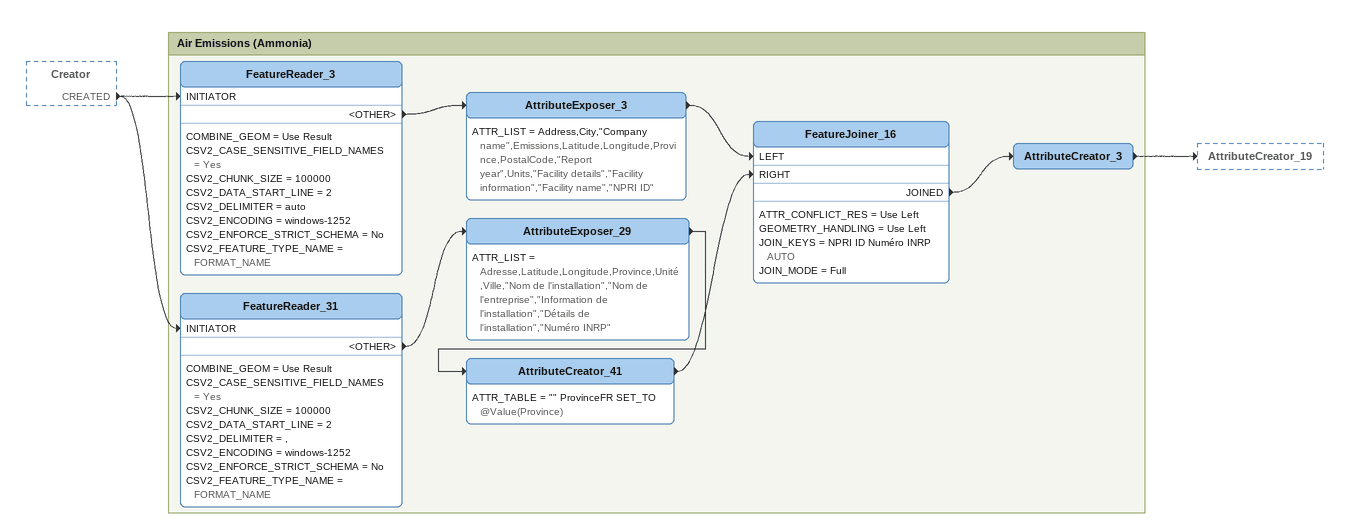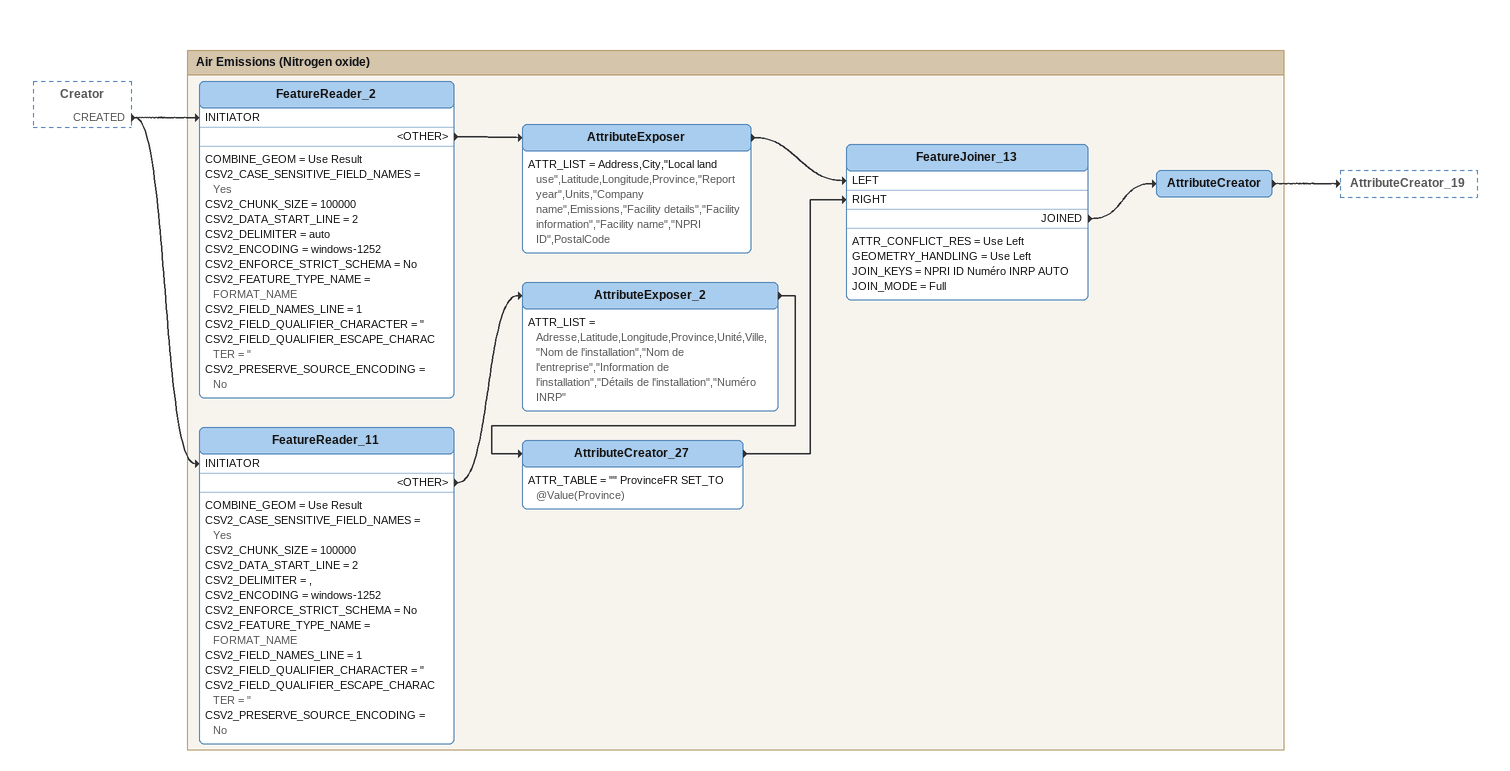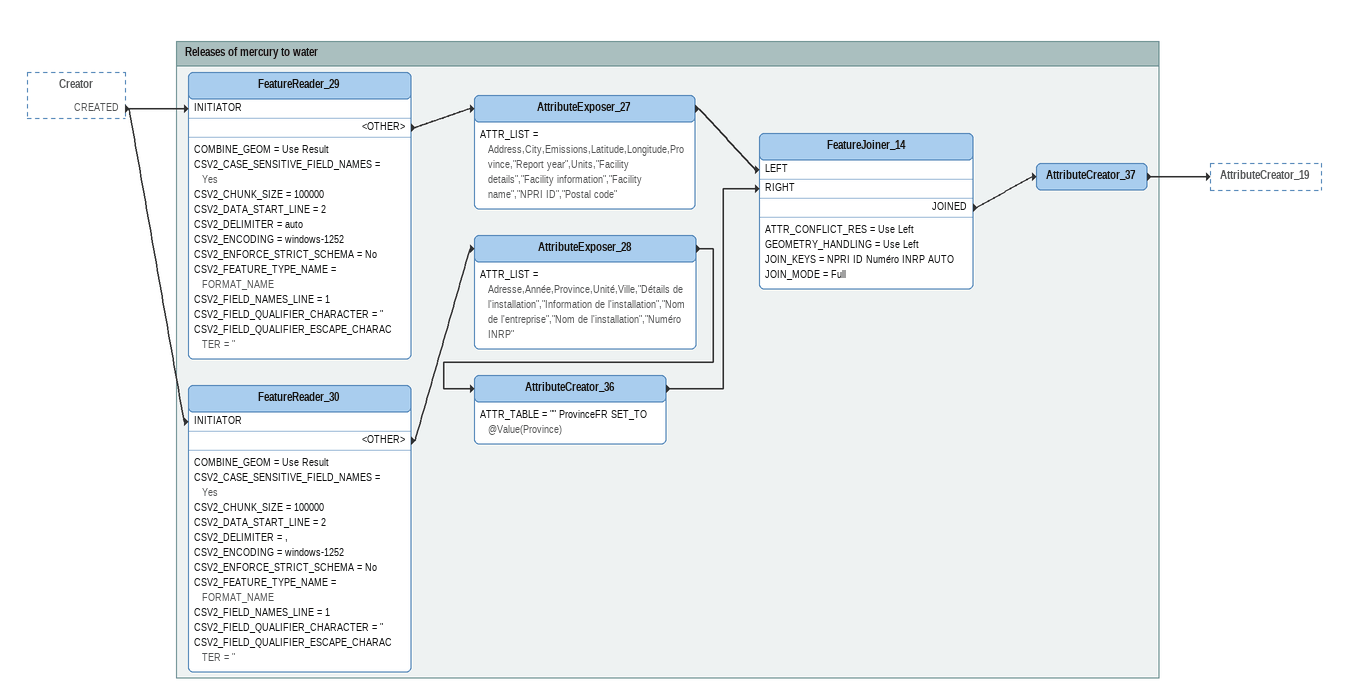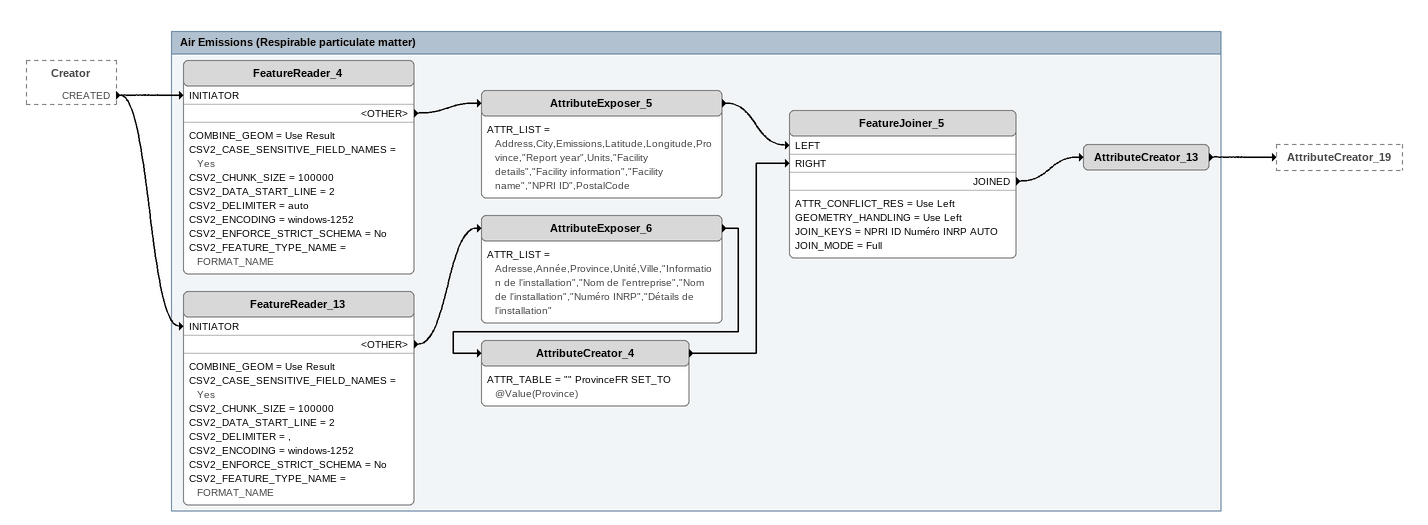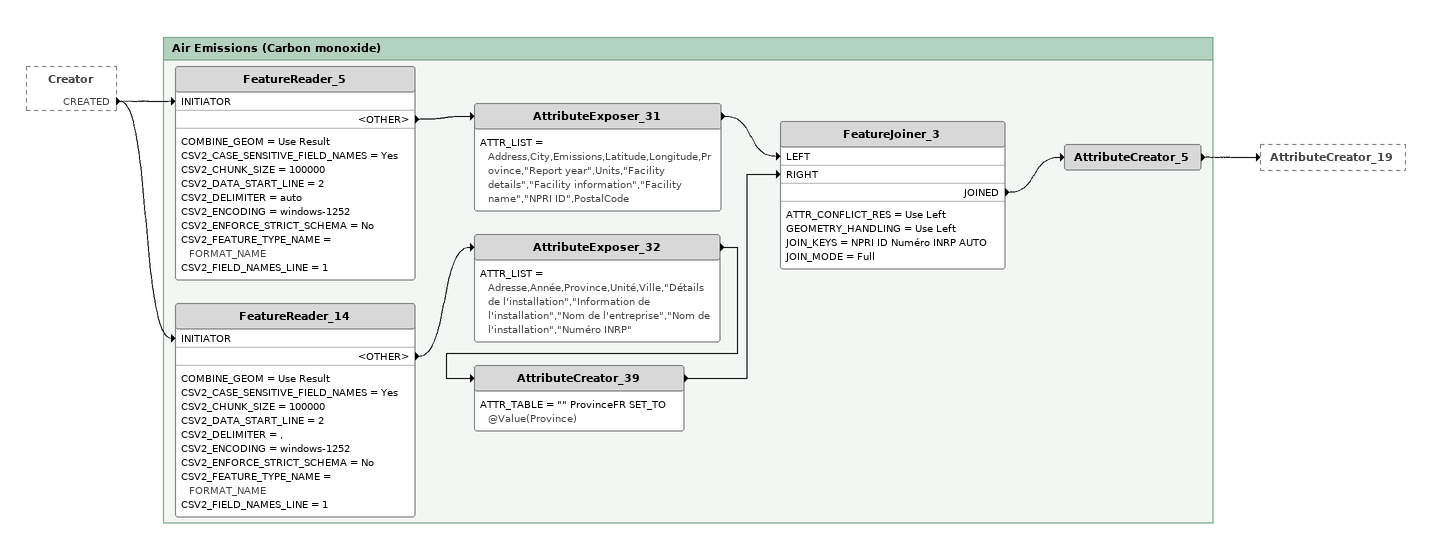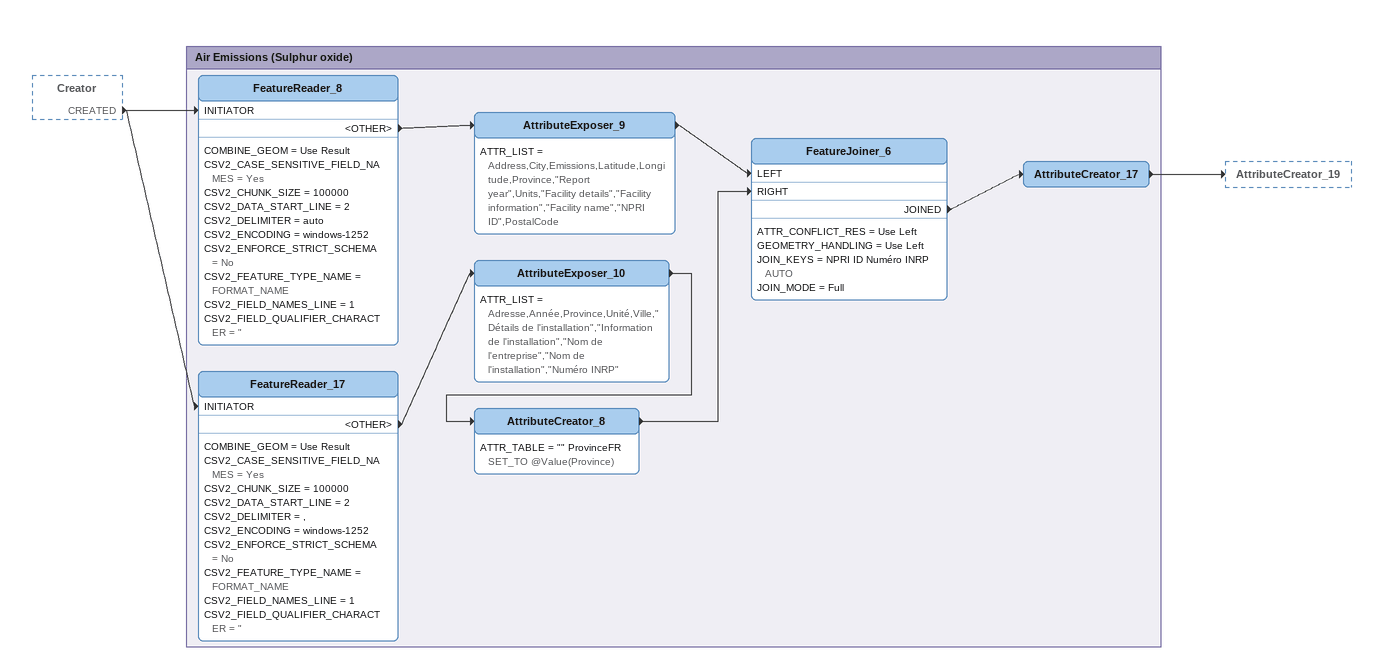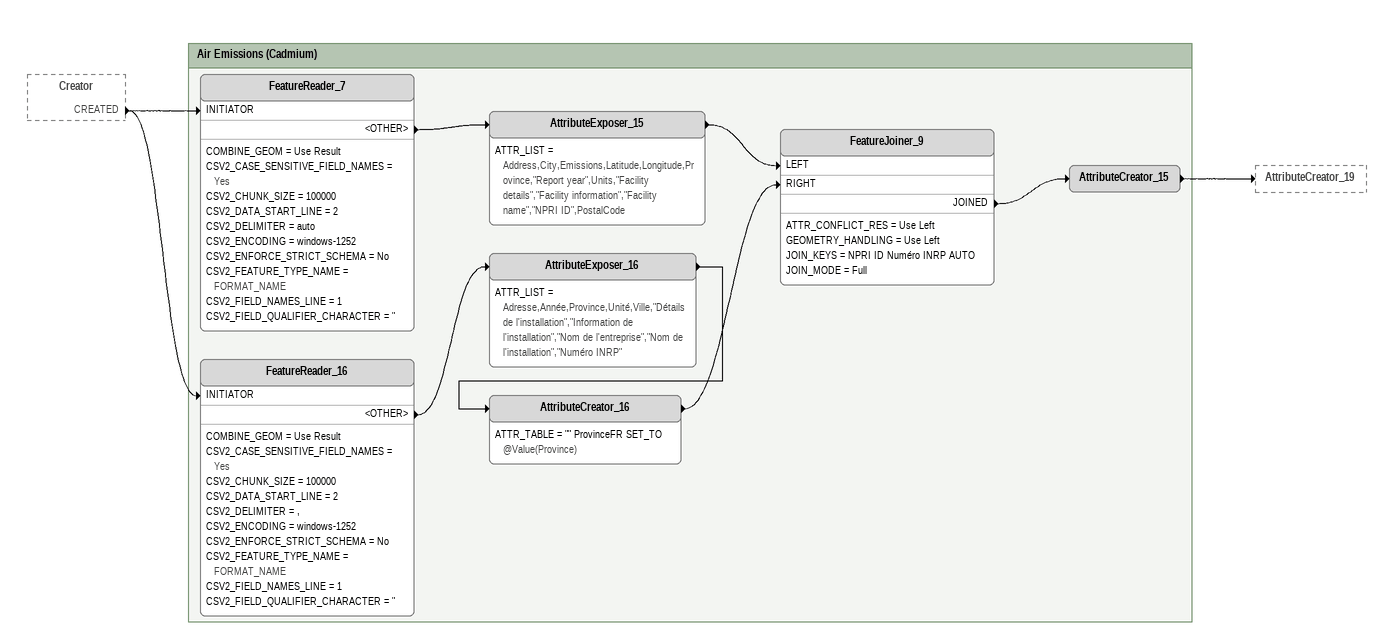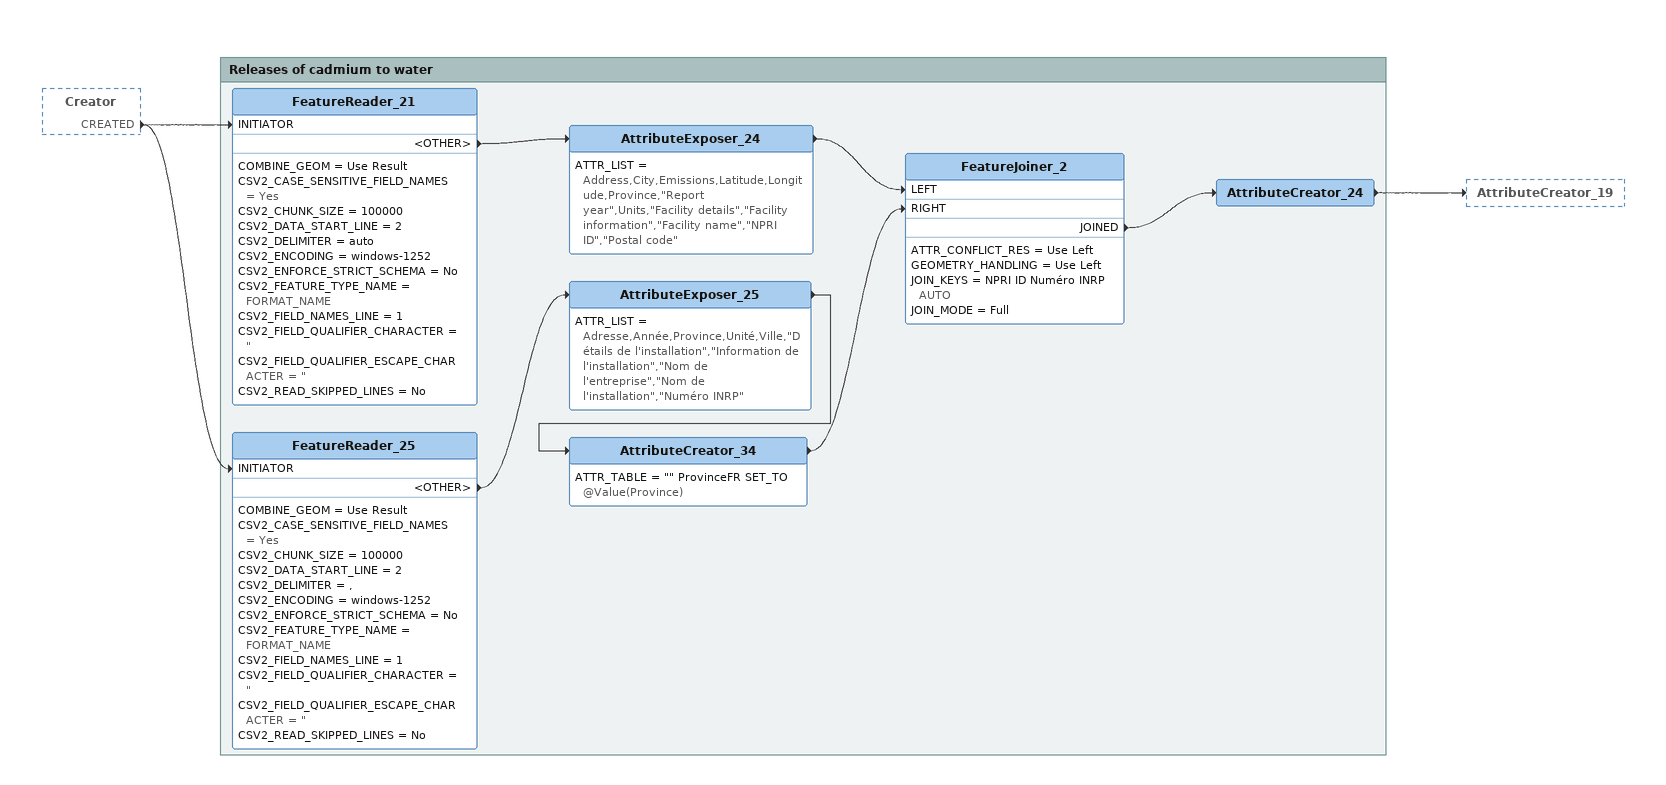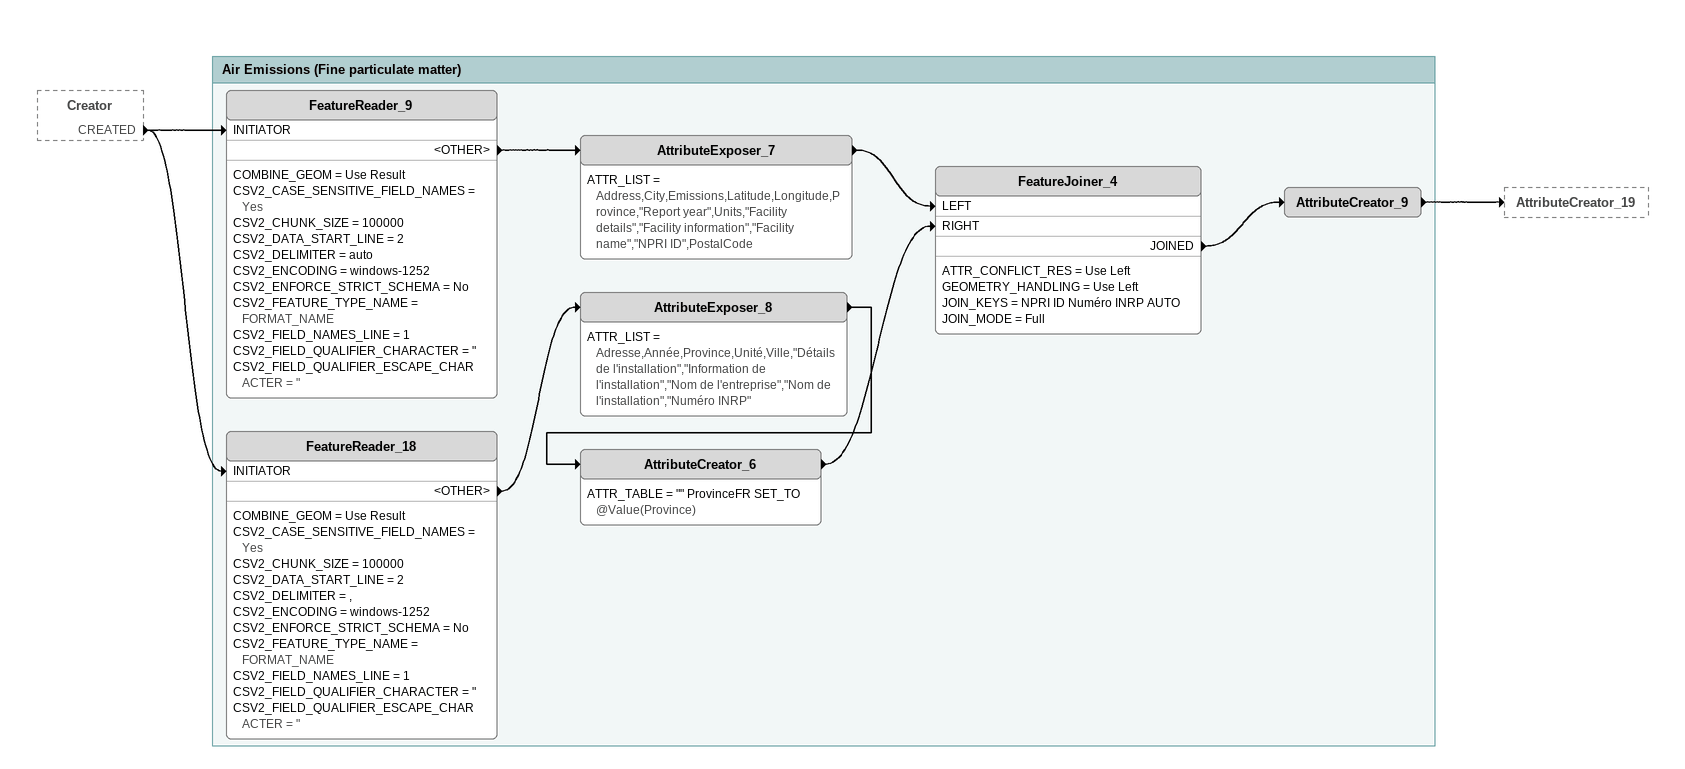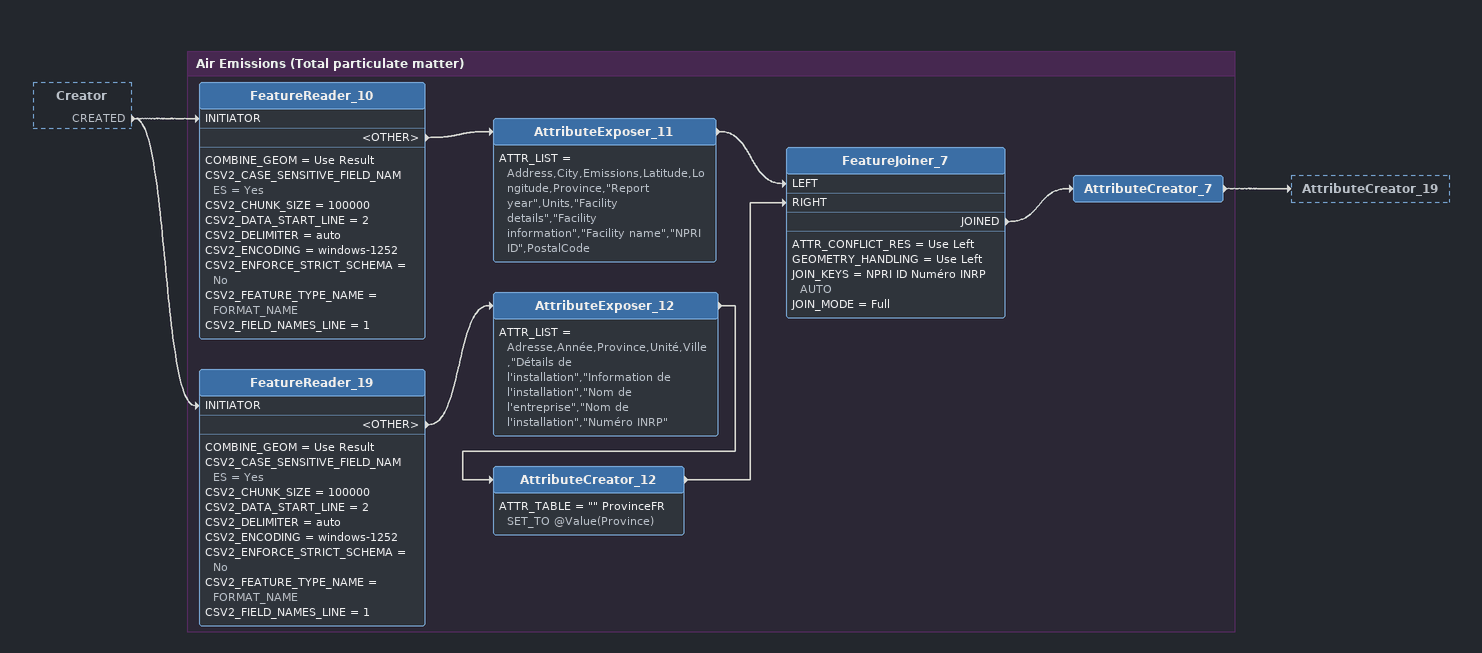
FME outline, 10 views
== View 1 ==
Creator [outside]
    CREATED -> FeatureReader_3 [INITIATOR]
    CREATED -> FeatureReader_31 [INITIATOR]

Bookmark: Air Emissions (Ammonia)
FeatureReader_3
    COMBINE_GEOM = Use Result
    CSV2_CASE_SENSITIVE_FIELD_NAMES = Yes
    CSV2_CHUNK_SIZE = 100000
    CSV2_DATA_START_LINE = 2
    CSV2_DELIMITER = auto
    CSV2_ENCODING = windows-1252
    CSV2_ENFORCE_STRICT_SCHEMA = No
    CSV2_FEATURE_TYPE_NAME = FORMAT_NAME
    <OTHER> -> AttributeExposer_3
AttributeExposer_3
    ATTR_LIST = Address,City,"Company name",Emissions,Latitude,Longitude,Province,PostalCode,"Report year",Units,"Facility details","Facility information","Facility name","NPRI ID"
    -> FeatureJoiner_16 [LEFT]
FeatureReader_31
    COMBINE_GEOM = Use Result
    CSV2_CASE_SENSITIVE_FIELD_NAMES = Yes
    CSV2_CHUNK_SIZE = 100000
    CSV2_DATA_START_LINE = 2
    CSV2_DELIMITER = ,
    CSV2_ENCODING = windows-1252
    CSV2_ENFORCE_STRICT_SCHEMA = No
    CSV2_FEATURE_TYPE_NAME = FORMAT_NAME
    <OTHER> -> AttributeExposer_29
AttributeExposer_29
    ATTR_LIST = Adresse,Latitude,Longitude,Province,Unité,Ville,"Nom de l'installation","Nom de l'entreprise","Information de l'installation","Détails de l'installation","Numéro INRP"
    -> AttributeCreator_41
AttributeCreator_41
    ATTR_TABLE = "" ProvinceFR SET_TO @Value(Province)
    -> FeatureJoiner_16 [RIGHT]
FeatureJoiner_16
    ATTR_CONFLICT_RES = Use Left
    GEOMETRY_HANDLING = Use Left
    JOIN_KEYS = NPRI ID Numéro INRP AUTO
    JOIN_MODE = Full
    JOINED -> AttributeCreator_3
AttributeCreator_3
    -> AttributeCreator_19

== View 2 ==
Creator [outside]
    CREATED -> FeatureReader_2 [INITIATOR]
    CREATED -> FeatureReader_11 [INITIATOR]

Bookmark: Air Emissions (Nitrogen oxide)
FeatureReader_2
    COMBINE_GEOM = Use Result
    CSV2_CASE_SENSITIVE_FIELD_NAMES = Yes
    CSV2_CHUNK_SIZE = 100000
    CSV2_DATA_START_LINE = 2
    CSV2_DELIMITER = auto
    CSV2_ENCODING = windows-1252
    CSV2_ENFORCE_STRICT_SCHEMA = No
    CSV2_FEATURE_TYPE_NAME = FORMAT_NAME
    CSV2_FIELD_NAMES_LINE = 1
    CSV2_FIELD_QUALIFIER_CHARACTER = "
    CSV2_FIELD_QUALIFIER_ESCAPE_CHARACTER = "
    CSV2_PRESERVE_SOURCE_ENCODING = No
    <OTHER> -> AttributeExposer
AttributeExposer
    ATTR_LIST = Address,City,"Local land use",Latitude,Longitude,Province,"Report year",Units,"Company name",Emissions,"Facility details","Facility information","Facility name","NPRI ID",PostalCode
    -> FeatureJoiner_13 [LEFT]
FeatureReader_11
    COMBINE_GEOM = Use Result
    CSV2_CASE_SENSITIVE_FIELD_NAMES = Yes
    CSV2_CHUNK_SIZE = 100000
    CSV2_DATA_START_LINE = 2
    CSV2_DELIMITER = ,
    CSV2_ENCODING = windows-1252
    CSV2_ENFORCE_STRICT_SCHEMA = No
    CSV2_FEATURE_TYPE_NAME = FORMAT_NAME
    CSV2_FIELD_NAMES_LINE = 1
    CSV2_FIELD_QUALIFIER_CHARACTER = "
    CSV2_FIELD_QUALIFIER_ESCAPE_CHARACTER = "
    CSV2_PRESERVE_SOURCE_ENCODING = No
    <OTHER> -> AttributeExposer_2
AttributeExposer_2
    ATTR_LIST = Adresse,Latitude,Longitude,Province,Unité,Ville,"Nom de l'installation","Nom de l'entreprise","Information de l'installation","Détails de l'installation","Numéro INRP"
    -> AttributeCreator_27
AttributeCreator_27
    ATTR_TABLE = "" ProvinceFR SET_TO @Value(Province)
    -> FeatureJoiner_13 [RIGHT]
FeatureJoiner_13
    ATTR_CONFLICT_RES = Use Left
    GEOMETRY_HANDLING = Use Left
    JOIN_KEYS = NPRI ID Numéro INRP AUTO
    JOIN_MODE = Full
    JOINED -> AttributeCreator
AttributeCreator
    -> AttributeCreator_19

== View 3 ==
Creator [outside]
    CREATED -> FeatureReader_29 [INITIATOR]
    CREATED -> FeatureReader_30 [INITIATOR]

Bookmark: Releases of mercury to water
FeatureReader_29
    COMBINE_GEOM = Use Result
    CSV2_CASE_SENSITIVE_FIELD_NAMES = Yes
    CSV2_CHUNK_SIZE = 100000
    CSV2_DATA_START_LINE = 2
    CSV2_DELIMITER = auto
    CSV2_ENCODING = windows-1252
    CSV2_ENFORCE_STRICT_SCHEMA = No
    CSV2_FEATURE_TYPE_NAME = FORMAT_NAME
    CSV2_FIELD_NAMES_LINE = 1
    CSV2_FIELD_QUALIFIER_CHARACTER = "
    CSV2_FIELD_QUALIFIER_ESCAPE_CHARACTER = "
    <OTHER> -> AttributeExposer_27
AttributeExposer_27
    ATTR_LIST = Address,City,Emissions,Latitude,Longitude,Province,"Report year",Units,"Facility details","Facility information","Facility name","NPRI ID","Postal code"
    -> FeatureJoiner_14 [LEFT]
FeatureReader_30
    COMBINE_GEOM = Use Result
    CSV2_CASE_SENSITIVE_FIELD_NAMES = Yes
    CSV2_CHUNK_SIZE = 100000
    CSV2_DATA_START_LINE = 2
    CSV2_DELIMITER = ,
    CSV2_ENCODING = windows-1252
    CSV2_ENFORCE_STRICT_SCHEMA = No
    CSV2_FEATURE_TYPE_NAME = FORMAT_NAME
    CSV2_FIELD_NAMES_LINE = 1
    CSV2_FIELD_QUALIFIER_CHARACTER = "
    CSV2_FIELD_QUALIFIER_ESCAPE_CHARACTER = "
    <OTHER> -> AttributeExposer_28
AttributeExposer_28
    ATTR_LIST = Adresse,Année,Province,Unité,Ville,"Détails de l'installation","Information de l'installation","Nom de l'entreprise","Nom de l'installation","Numéro INRP"
    -> AttributeCreator_36
AttributeCreator_36
    ATTR_TABLE = "" ProvinceFR SET_TO @Value(Province)
    -> FeatureJoiner_14 [RIGHT]
FeatureJoiner_14
    ATTR_CONFLICT_RES = Use Left
    GEOMETRY_HANDLING = Use Left
    JOIN_KEYS = NPRI ID Numéro INRP AUTO
    JOIN_MODE = Full
    JOINED -> AttributeCreator_37
AttributeCreator_37
    -> AttributeCreator_19

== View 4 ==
Creator [outside]
    CREATED -> FeatureReader_4 [INITIATOR]
    CREATED -> FeatureReader_13 [INITIATOR]

Bookmark: Air Emissions (Respirable particulate matter)
FeatureReader_4
    COMBINE_GEOM = Use Result
    CSV2_CASE_SENSITIVE_FIELD_NAMES = Yes
    CSV2_CHUNK_SIZE = 100000
    CSV2_DATA_START_LINE = 2
    CSV2_DELIMITER = auto
    CSV2_ENCODING = windows-1252
    CSV2_ENFORCE_STRICT_SCHEMA = No
    CSV2_FEATURE_TYPE_NAME = FORMAT_NAME
    <OTHER> -> AttributeExposer_5
AttributeExposer_5
    ATTR_LIST = Address,City,Emissions,Latitude,Longitude,Province,"Report year",Units,"Facility details","Facility information","Facility name","NPRI ID",PostalCode
    -> FeatureJoiner_5 [LEFT]
FeatureReader_13
    COMBINE_GEOM = Use Result
    CSV2_CASE_SENSITIVE_FIELD_NAMES = Yes
    CSV2_CHUNK_SIZE = 100000
    CSV2_DATA_START_LINE = 2
    CSV2_DELIMITER = ,
    CSV2_ENCODING = windows-1252
    CSV2_ENFORCE_STRICT_SCHEMA = No
    CSV2_FEATURE_TYPE_NAME = FORMAT_NAME
    <OTHER> -> AttributeExposer_6
AttributeExposer_6
    ATTR_LIST = Adresse,Année,Province,Unité,Ville,"Information de l'installation","Nom de l'entreprise","Nom de l'installation","Numéro INRP","Détails de l'installation"
    -> AttributeCreator_4
AttributeCreator_4
    ATTR_TABLE = "" ProvinceFR SET_TO @Value(Province)
    -> FeatureJoiner_5 [RIGHT]
FeatureJoiner_5
    ATTR_CONFLICT_RES = Use Left
    GEOMETRY_HANDLING = Use Left
    JOIN_KEYS = NPRI ID Numéro INRP AUTO
    JOIN_MODE = Full
    JOINED -> AttributeCreator_13
AttributeCreator_13
    -> AttributeCreator_19

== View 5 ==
Creator [outside]
    CREATED -> FeatureReader_5 [INITIATOR]
    CREATED -> FeatureReader_14 [INITIATOR]

Bookmark: Air Emissions (Carbon monoxide)
FeatureReader_5
    COMBINE_GEOM = Use Result
    CSV2_CASE_SENSITIVE_FIELD_NAMES = Yes
    CSV2_CHUNK_SIZE = 100000
    CSV2_DATA_START_LINE = 2
    CSV2_DELIMITER = auto
    CSV2_ENCODING = windows-1252
    CSV2_ENFORCE_STRICT_SCHEMA = No
    CSV2_FEATURE_TYPE_NAME = FORMAT_NAME
    CSV2_FIELD_NAMES_LINE = 1
    <OTHER> -> AttributeExposer_31
AttributeExposer_31
    ATTR_LIST = Address,City,Emissions,Latitude,Longitude,Province,"Report year",Units,"Facility details","Facility information","Facility name","NPRI ID",PostalCode
    -> FeatureJoiner_3 [LEFT]
FeatureReader_14
    COMBINE_GEOM = Use Result
    CSV2_CASE_SENSITIVE_FIELD_NAMES = Yes
    CSV2_CHUNK_SIZE = 100000
    CSV2_DATA_START_LINE = 2
    CSV2_DELIMITER = ,
    CSV2_ENCODING = windows-1252
    CSV2_ENFORCE_STRICT_SCHEMA = No
    CSV2_FEATURE_TYPE_NAME = FORMAT_NAME
    CSV2_FIELD_NAMES_LINE = 1
    <OTHER> -> AttributeExposer_32
AttributeExposer_32
    ATTR_LIST = Adresse,Année,Province,Unité,Ville,"Détails de l'installation","Information de l'installation","Nom de l'entreprise","Nom de l'installation","Numéro INRP"
    -> AttributeCreator_39
AttributeCreator_39
    ATTR_TABLE = "" ProvinceFR SET_TO @Value(Province)
    -> FeatureJoiner_3 [RIGHT]
FeatureJoiner_3
    ATTR_CONFLICT_RES = Use Left
    GEOMETRY_HANDLING = Use Left
    JOIN_KEYS = NPRI ID Numéro INRP AUTO
    JOIN_MODE = Full
    JOINED -> AttributeCreator_5
AttributeCreator_5
    -> AttributeCreator_19

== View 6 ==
Creator [outside]
    CREATED -> FeatureReader_8 [INITIATOR]
    CREATED -> FeatureReader_17 [INITIATOR]

Bookmark: Air Emissions (Sulphur oxide)
FeatureReader_8
    COMBINE_GEOM = Use Result
    CSV2_CASE_SENSITIVE_FIELD_NAMES = Yes
    CSV2_CHUNK_SIZE = 100000
    CSV2_DATA_START_LINE = 2
    CSV2_DELIMITER = auto
    CSV2_ENCODING = windows-1252
    CSV2_ENFORCE_STRICT_SCHEMA = No
    CSV2_FEATURE_TYPE_NAME = FORMAT_NAME
    CSV2_FIELD_NAMES_LINE = 1
    CSV2_FIELD_QUALIFIER_CHARACTER = "
    <OTHER> -> AttributeExposer_9
AttributeExposer_9
    ATTR_LIST = Address,City,Emissions,Latitude,Longitude,Province,"Report year",Units,"Facility details","Facility information","Facility name","NPRI ID",PostalCode
    -> FeatureJoiner_6 [LEFT]
FeatureReader_17
    COMBINE_GEOM = Use Result
    CSV2_CASE_SENSITIVE_FIELD_NAMES = Yes
    CSV2_CHUNK_SIZE = 100000
    CSV2_DATA_START_LINE = 2
    CSV2_DELIMITER = ,
    CSV2_ENCODING = windows-1252
    CSV2_ENFORCE_STRICT_SCHEMA = No
    CSV2_FEATURE_TYPE_NAME = FORMAT_NAME
    CSV2_FIELD_NAMES_LINE = 1
    CSV2_FIELD_QUALIFIER_CHARACTER = "
    <OTHER> -> AttributeExposer_10
AttributeExposer_10
    ATTR_LIST = Adresse,Année,Province,Unité,Ville,"Détails de l'installation","Information de l'installation","Nom de l'entreprise","Nom de l'installation","Numéro INRP"
    -> AttributeCreator_8
AttributeCreator_8
    ATTR_TABLE = "" ProvinceFR SET_TO @Value(Province)
    -> FeatureJoiner_6 [RIGHT]
FeatureJoiner_6
    ATTR_CONFLICT_RES = Use Left
    GEOMETRY_HANDLING = Use Left
    JOIN_KEYS = NPRI ID Numéro INRP AUTO
    JOIN_MODE = Full
    JOINED -> AttributeCreator_17
AttributeCreator_17
    -> AttributeCreator_19

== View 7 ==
Creator [outside]
    CREATED -> FeatureReader_7 [INITIATOR]
    CREATED -> FeatureReader_16 [INITIATOR]

Bookmark: Air Emissions (Cadmium)
FeatureReader_7
    COMBINE_GEOM = Use Result
    CSV2_CASE_SENSITIVE_FIELD_NAMES = Yes
    CSV2_CHUNK_SIZE = 100000
    CSV2_DATA_START_LINE = 2
    CSV2_DELIMITER = auto
    CSV2_ENCODING = windows-1252
    CSV2_ENFORCE_STRICT_SCHEMA = No
    CSV2_FEATURE_TYPE_NAME = FORMAT_NAME
    CSV2_FIELD_NAMES_LINE = 1
    CSV2_FIELD_QUALIFIER_CHARACTER = "
    <OTHER> -> AttributeExposer_15
AttributeExposer_15
    ATTR_LIST = Address,City,Emissions,Latitude,Longitude,Province,"Report year",Units,"Facility details","Facility information","Facility name","NPRI ID",PostalCode
    -> FeatureJoiner_9 [LEFT]
FeatureReader_16
    COMBINE_GEOM = Use Result
    CSV2_CASE_SENSITIVE_FIELD_NAMES = Yes
    CSV2_CHUNK_SIZE = 100000
    CSV2_DATA_START_LINE = 2
    CSV2_DELIMITER = ,
    CSV2_ENCODING = windows-1252
    CSV2_ENFORCE_STRICT_SCHEMA = No
    CSV2_FEATURE_TYPE_NAME = FORMAT_NAME
    CSV2_FIELD_NAMES_LINE = 1
    CSV2_FIELD_QUALIFIER_CHARACTER = "
    <OTHER> -> AttributeExposer_16
AttributeExposer_16
    ATTR_LIST = Adresse,Année,Province,Unité,Ville,"Détails de l'installation","Information de l'installation","Nom de l'entreprise","Nom de l'installation","Numéro INRP"
    -> AttributeCreator_16
AttributeCreator_16
    ATTR_TABLE = "" ProvinceFR SET_TO @Value(Province)
    -> FeatureJoiner_9 [RIGHT]
FeatureJoiner_9
    ATTR_CONFLICT_RES = Use Left
    GEOMETRY_HANDLING = Use Left
    JOIN_KEYS = NPRI ID Numéro INRP AUTO
    JOIN_MODE = Full
    JOINED -> AttributeCreator_15
AttributeCreator_15
    -> AttributeCreator_19

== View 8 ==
Creator [outside]
    CREATED -> FeatureReader_21 [INITIATOR]
    CREATED -> FeatureReader_25 [INITIATOR]

Bookmark: Releases of cadmium to water
FeatureReader_21
    COMBINE_GEOM = Use Result
    CSV2_CASE_SENSITIVE_FIELD_NAMES = Yes
    CSV2_CHUNK_SIZE = 100000
    CSV2_DATA_START_LINE = 2
    CSV2_DELIMITER = auto
    CSV2_ENCODING = windows-1252
    CSV2_ENFORCE_STRICT_SCHEMA = No
    CSV2_FEATURE_TYPE_NAME = FORMAT_NAME
    CSV2_FIELD_NAMES_LINE = 1
    CSV2_FIELD_QUALIFIER_CHARACTER = "
    CSV2_FIELD_QUALIFIER_ESCAPE_CHARACTER = "
    CSV2_READ_SKIPPED_LINES = No
    <OTHER> -> AttributeExposer_24
AttributeExposer_24
    ATTR_LIST = Address,City,Emissions,Latitude,Longitude,Province,"Report year",Units,"Facility details","Facility information","Facility name","NPRI ID","Postal code"
    -> FeatureJoiner_2 [LEFT]
FeatureReader_25
    COMBINE_GEOM = Use Result
    CSV2_CASE_SENSITIVE_FIELD_NAMES = Yes
    CSV2_CHUNK_SIZE = 100000
    CSV2_DATA_START_LINE = 2
    CSV2_DELIMITER = ,
    CSV2_ENCODING = windows-1252
    CSV2_ENFORCE_STRICT_SCHEMA = No
    CSV2_FEATURE_TYPE_NAME = FORMAT_NAME
    CSV2_FIELD_NAMES_LINE = 1
    CSV2_FIELD_QUALIFIER_CHARACTER = "
    CSV2_FIELD_QUALIFIER_ESCAPE_CHARACTER = "
    CSV2_READ_SKIPPED_LINES = No
    <OTHER> -> AttributeExposer_25
AttributeExposer_25
    ATTR_LIST = Adresse,Année,Province,Unité,Ville,"Détails de l'installation","Information de l'installation","Nom de l'entreprise","Nom de l'installation","Numéro INRP"
    -> AttributeCreator_34
AttributeCreator_34
    ATTR_TABLE = "" ProvinceFR SET_TO @Value(Province)
    -> FeatureJoiner_2 [RIGHT]
FeatureJoiner_2
    ATTR_CONFLICT_RES = Use Left
    GEOMETRY_HANDLING = Use Left
    JOIN_KEYS = NPRI ID Numéro INRP AUTO
    JOIN_MODE = Full
    JOINED -> AttributeCreator_24
AttributeCreator_24
    -> AttributeCreator_19

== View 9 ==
Creator [outside]
    CREATED -> FeatureReader_9 [INITIATOR]
    CREATED -> FeatureReader_18 [INITIATOR]

Bookmark: Air Emissions (Fine particulate matter)
FeatureReader_9
    COMBINE_GEOM = Use Result
    CSV2_CASE_SENSITIVE_FIELD_NAMES = Yes
    CSV2_CHUNK_SIZE = 100000
    CSV2_DATA_START_LINE = 2
    CSV2_DELIMITER = auto
    CSV2_ENCODING = windows-1252
    CSV2_ENFORCE_STRICT_SCHEMA = No
    CSV2_FEATURE_TYPE_NAME = FORMAT_NAME
    CSV2_FIELD_NAMES_LINE = 1
    CSV2_FIELD_QUALIFIER_CHARACTER = "
    CSV2_FIELD_QUALIFIER_ESCAPE_CHARACTER = "
    <OTHER> -> AttributeExposer_7
AttributeExposer_7
    ATTR_LIST = Address,City,Emissions,Latitude,Longitude,Province,"Report year",Units,"Facility details","Facility information","Facility name","NPRI ID",PostalCode
    -> FeatureJoiner_4 [LEFT]
FeatureReader_18
    COMBINE_GEOM = Use Result
    CSV2_CASE_SENSITIVE_FIELD_NAMES = Yes
    CSV2_CHUNK_SIZE = 100000
    CSV2_DATA_START_LINE = 2
    CSV2_DELIMITER = ,
    CSV2_ENCODING = windows-1252
    CSV2_ENFORCE_STRICT_SCHEMA = No
    CSV2_FEATURE_TYPE_NAME = FORMAT_NAME
    CSV2_FIELD_NAMES_LINE = 1
    CSV2_FIELD_QUALIFIER_CHARACTER = "
    CSV2_FIELD_QUALIFIER_ESCAPE_CHARACTER = "
    <OTHER> -> AttributeExposer_8
AttributeExposer_8
    ATTR_LIST = Adresse,Année,Province,Unité,Ville,"Détails de l'installation","Information de l'installation","Nom de l'entreprise","Nom de l'installation","Numéro INRP"
    -> AttributeCreator_6
AttributeCreator_6
    ATTR_TABLE = "" ProvinceFR SET_TO @Value(Province)
    -> FeatureJoiner_4 [RIGHT]
FeatureJoiner_4
    ATTR_CONFLICT_RES = Use Left
    GEOMETRY_HANDLING = Use Left
    JOIN_KEYS = NPRI ID Numéro INRP AUTO
    JOIN_MODE = Full
    JOINED -> AttributeCreator_9
AttributeCreator_9
    -> AttributeCreator_19

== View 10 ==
Creator [outside]
    CREATED -> FeatureReader_10 [INITIATOR]
    CREATED -> FeatureReader_19 [INITIATOR]

Bookmark: Air Emissions (Total particulate matter)
FeatureReader_10
    COMBINE_GEOM = Use Result
    CSV2_CASE_SENSITIVE_FIELD_NAMES = Yes
    CSV2_CHUNK_SIZE = 100000
    CSV2_DATA_START_LINE = 2
    CSV2_DELIMITER = auto
    CSV2_ENCODING = windows-1252
    CSV2_ENFORCE_STRICT_SCHEMA = No
    CSV2_FEATURE_TYPE_NAME = FORMAT_NAME
    CSV2_FIELD_NAMES_LINE = 1
    <OTHER> -> AttributeExposer_11
AttributeExposer_11
    ATTR_LIST = Address,City,Emissions,Latitude,Longitude,Province,"Report year",Units,"Facility details","Facility information","Facility name","NPRI ID",PostalCode
    -> FeatureJoiner_7 [LEFT]
FeatureReader_19
    COMBINE_GEOM = Use Result
    CSV2_CASE_SENSITIVE_FIELD_NAMES = Yes
    CSV2_CHUNK_SIZE = 100000
    CSV2_DATA_START_LINE = 2
    CSV2_DELIMITER = auto
    CSV2_ENCODING = windows-1252
    CSV2_ENFORCE_STRICT_SCHEMA = No
    CSV2_FEATURE_TYPE_NAME = FORMAT_NAME
    CSV2_FIELD_NAMES_LINE = 1
    <OTHER> -> AttributeExposer_12
AttributeExposer_12
    ATTR_LIST = Adresse,Année,Province,Unité,Ville,"Détails de l'installation","Information de l'installation","Nom de l'entreprise","Nom de l'installation","Numéro INRP"
    -> AttributeCreator_12
AttributeCreator_12
    ATTR_TABLE = "" ProvinceFR SET_TO @Value(Province)
    -> FeatureJoiner_7 [RIGHT]
FeatureJoiner_7
    ATTR_CONFLICT_RES = Use Left
    GEOMETRY_HANDLING = Use Left
    JOIN_KEYS = NPRI ID Numéro INRP AUTO
    JOIN_MODE = Full
    JOINED -> AttributeCreator_7
AttributeCreator_7
    -> AttributeCreator_19
